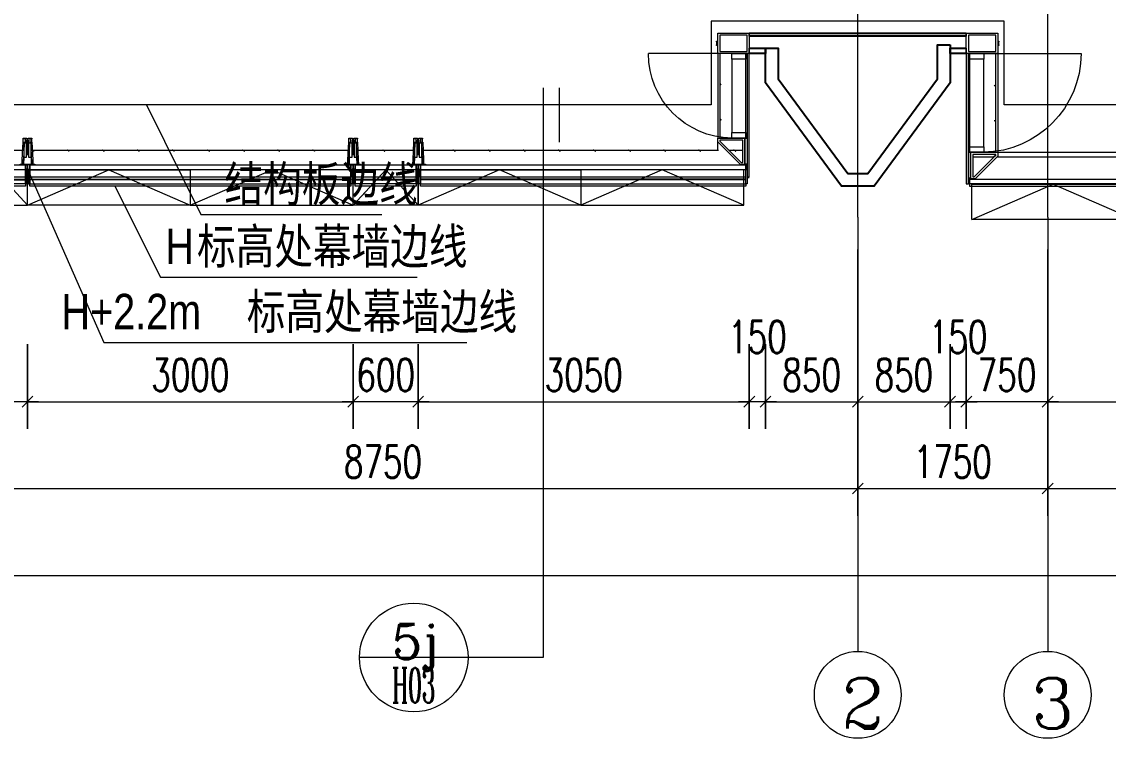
# Model space of a CAD drawing. Header units: millimetres. Extents: x 8533 to 398112, y -117646 to 105276.
# Drawn here: x 88170 to 98181, y 27708 to 34307 of the extents above; entities that cross this region are included whole.
import ezdxf

# ---------------------------------------------------------------- set-up
doc = ezdxf.new("R2010")
doc.units = ezdxf.units.MM
doc.linetypes.add('IMPORT-A-D0TE-BF$0$DOTE', pattern=[0])
for name, color, linetype, lineweight in [('A-D0TE-BF$0$A-Axis', 3, 'Continuous', 13), ('A-D0TE-BF$0$A-Axis-GRID', 1, 'IMPORT-A-D0TE-BF$0$DOTE', 13), ('A-D0TE-BF$0$A-Axis-TEXT', 7, 'Continuous', 13), ('A-DIM-TF$0$A-Dims', 140, 'Continuous', 13), ('A-EDGE-6_27F$0$A-floor-EDGE', 6, 'Continuous', 13), ('A-Iden-10F$0$A-Dims-IDEN', 13, 'Continuous', 13), ('A-PMDT-10F$0$A-Dims-IDEN', 13, 'Continuous', 13), ('A-PMDT-10F$0$A-GLAZ-CURT-CUT', 52, 'Continuous', 13), ('A-PMDT-10F$0$A-GLAZ-CURT-PRO', 13, 'Continuous', 13), ('A-PMDT-10F$0$A-WALL', 51, 'Continuous', 13), ('A-PMDT-10F$0$LB_铝板_', 2, 'Continuous', 13), ('A-PMDT-10F$0$Q-CASE-GM', 13, 'Continuous', 13), ('塔楼建筑图10F_dwg', 8, 'Continuous', 13)]:
    doc.layers.add(name, color=color, linetype=linetype, lineweight=lineweight)
doc.styles.add('Arial_5', font='arial.ttf', dxfattribs={"width": 0.8, "height": 326.200771})
doc.styles.add('Complex_15', font='complex_.ttf', dxfattribs={"width": 1.009615, "height": 321.993789})
doc.styles.add('Complex_16', font='complex_.ttf', dxfattribs={"width": 0.452586, "height": 321.993789})
doc.styles.add('Complex_18', font='complex_.ttf', dxfattribs={"height": 465.948165})
doc.styles.add('Simplex', font='simplex_.ttf', dxfattribs={"width": 0.705882, "height": 297.5})

# ---------------------------------------------------------------- blocks, each defined once
blk = doc.blocks.new('塔楼建筑图10F_dwg__AXISO-1959633-10F_ARC_46_000_')
at = {"layer": 'A-D0TE-BF$0$A-Axis'}
blk.add_circle((0, 0), 0.5, dxfattribs=at)
blk = doc.blocks.new('塔楼建筑图10F_dwg_A-D0TE-BF$0$_ArchTick-1959634-10F_ARC_46_000_')
at = {"layer": 'A-D0TE-BF$0$A-Axis'}
blk.add_line((-0.5, -0.5), (0.5, 0.5), dxfattribs=at)
blk = doc.blocks.new('塔楼建筑图10F_dwg_A-D0TE-BF-1959636-10F_ARC_46_000_')
at = {"layer": 'A-D0TE-BF$0$A-Axis'}
for p, q in [((8750, -31034), (8750, -35034)), ((10500, -31034), (10500, -35034)), ((0, -34334), (37000, -34334))]:
    blk.add_line(p, q, dxfattribs=at)
at = {"layer": 'A-D0TE-BF$0$A-Axis', "flags": 128}
for points in [[(8750, -33784), (8750, -31334)], [(10500, -33784), (10500, -31334)]]:
    blk.add_lwpolyline(points, close=True, dxfattribs=at)
blk.add_lwpolyline([(0, -33534), (8750, -33534), (10500, -33534), (16450, -33534), (20550, -33534), (26600, -33534), (28250, -33534), (37000, -33534)], dxfattribs=at)
at = {"layer": 'A-D0TE-BF$0$A-Axis-GRID', "linetype": 'Continuous'}
for p, q in [((10500, -31034), (10500, -20300)), ((8750, -31034), (8750, -29130))]:
    blk.add_line(p, q, dxfattribs=at)
for name, p, xscale, yscale, zscale in [('塔楼建筑图10F_dwg_A-D0TE-BF$0$_ArchTick-1959634-10F_ARC_46_000_', (8750, -33534), 100, 100, 100), ('塔楼建筑图10F_dwg_A-D0TE-BF$0$_ArchTick-1959634-10F_ARC_46_000_', (10500, -33534), 100, 100, 100), ('塔楼建筑图10F_dwg__AXISO-1959633-10F_ARC_46_000_', (8750, -35434), 800, 800, 800), ('塔楼建筑图10F_dwg__AXISO-1959633-10F_ARC_46_000_', (10500, -35434), 800, 800, 800)]:
    blk.add_blockref(name, p, dxfattribs=dict(xscale=xscale, yscale=yscale, zscale=zscale))
at = {"xscale": 100, "yscale": 100, "zscale": 100, "rotation": 180}
for p in [(8750, -33534), (10500, -33534)]:
    blk.add_blockref('塔楼建筑图10F_dwg_A-D0TE-BF$0$_ArchTick-1959634-10F_ARC_46_000_', p, dxfattribs=at)
at = {"layer": 'A-D0TE-BF$0$A-Axis', "color": 7, "char_height": 297.5, "attachment_point": 2, "line_spacing_factor": 1.125731, "style": 'Simplex'}
for s, insert, width in [('8750', (4375, -33139), 917.9), ('1750', (9625, -33139), 871.28)]:
    blk.add_mtext(s, dxfattribs=dict(at, insert=insert, width=width))
at = {"layer": 'A-D0TE-BF$0$A-Axis-TEXT', "char_height": 465.95, "width": 529.84, "attachment_point": 1, "line_spacing_factor": 1.141342, "style": 'Complex_18'}
for s, insert in [('\\fComplex|b0|i0|c134|p2|;2', (8595, -35279)), ('\\fComplex|b0|i0|c134|p2|;3', (10345, -35279))]:
    blk.add_mtext(s, dxfattribs=dict(at, insert=insert))
blk = doc.blocks.new('塔楼建筑图10F_dwg_A-EDGE-6_27F-1959637-10F_ARC_46_000_')
at = {"layer": 'A-EDGE-6_27F$0$A-floor-EDGE', "flags": 128}
blk.add_lwpolyline([(26900, -30000), (10100, -30000), (10100, -29230), (9400, -29230), (8100, -29230), (7400, -29230), (7400, -30000), (-2350, -30000), (-2350, -20850), (-1580, -20850), (-1580, -20150), (-1580, -18850), (-1580, -18150), (-2350, -18150), (-2350, -1350)], dxfattribs=at)
blk = doc.blocks.new('塔楼建筑图10F_dwg_A-DIM-TF$0$_ArchTick-1959677-10F_ARC_46_000_')
at = {"layer": 'A-DIM-TF$0$A-Dims'}
blk.add_line((-0.5, -0.5), (0.5, 0.5), dxfattribs=at)
blk = doc.blocks.new('塔楼建筑图10F_dwg_A-DIM-TF-1959678-10F_ARC_46_000_')
at = {"layer": 'A-DIM-TF$0$A-Dims', "flags": 128}
for points in [[(1100, -32984), (1100, -32204)], [(4100, -32984), (4100, -32204)], [(4700, -32984), (4700, -32204)], [(7750, -32984), (7750, -32204)], [(7900, -32984), (7900, -32204)], [(8750, -32984), (8750, -32204)], [(9600, -32984), (9600, -32204)], [(9750, -32984), (9750, -32204)], [(10500, -32984), (10500, -32204)]]:
    blk.add_lwpolyline(points, close=True, dxfattribs=at)
for points in [[(1100, -32734), (500, -32734), (400, -32734)], [(1200, -32734), (1100, -32734), (4100, -32734)], [(4700, -32734), (4100, -32734), (4000, -32734)], [(4800, -32734), (4700, -32734), (7750, -32734)], [(7900, -32734), (7750, -32734), (7650, -32734)], [(8000, -32734), (7900, -32734), (8750, -32734), (9600, -32734)], [(9500, -32734), (9600, -32734), (9750, -32734), (9850, -32734)], [(10500, -32734), (9750, -32734), (9650, -32734)], [(10600, -32734), (10500, -32734), (12800, -32734)]]:
    blk.add_lwpolyline(points, dxfattribs=at)
at = {"xscale": 100, "yscale": 100, "zscale": 100, "rotation": 180}
for p in [(1100, -32734), (1100, -32734), (4700, -32734), (4700, -32734), (7900, -32734), (7900, -32734), (8750, -32734), (9750, -32734), (10500, -32734), (10500, -32734)]:
    blk.add_blockref('塔楼建筑图10F_dwg_A-DIM-TF$0$_ArchTick-1959677-10F_ARC_46_000_', p, dxfattribs=at)
at = {"xscale": 100, "yscale": 100, "zscale": 100}
for p in [(4100, -32734), (4100, -32734), (7750, -32734), (7750, -32734), (8750, -32734), (9600, -32734), (9600, -32734), (9750, -32734)]:
    blk.add_blockref('塔楼建筑图10F_dwg_A-DIM-TF$0$_ArchTick-1959677-10F_ARC_46_000_', p, dxfattribs=at)
at = {"layer": 'A-DIM-TF$0$A-Dims', "color": 7, "char_height": 297.5, "attachment_point": 2, "line_spacing_factor": 1.125731, "style": 'Simplex'}
for s, insert, width in [('150', (7825, -31989), 641.81), ('150', (9675, -31989), 641.81), ('3000', (2600, -32339), 917.9), ('600', (4400, -32339), 688.42), ('3050', (6225, -32339), 917.9), ('850', (8325, -32339), 688.42), ('850', (9175, -32339), 688.42), ('750', (10125, -32339), 688.42)]:
    blk.add_mtext(s, dxfattribs=dict(at, insert=insert, width=width))
blk = doc.blocks.new('塔楼建筑图10F_dwg_A-Iden-10F-1959679-10F_ARC_46_000_')
at = {"layer": 'A-Iden-10F$0$A-Dims-IDEN'}
blk.add_line((6000, -29843), (6000, -30343), dxfattribs=at)
at = {"layer": 'A-Iden-10F$0$A-Dims-IDEN', "flags": 128}
blk.add_lwpolyline([(5850, -29843), (5850, -35090), (5159, -35090), (4159, -35090)], dxfattribs=at)
at = {"layer": 'A-Iden-10F$0$A-Dims-IDEN'}
blk.add_circle((4659, -35090), 500, dxfattribs=at)
at = {"layer": 'A-Iden-10F$0$A-Dims-IDEN', "color": 7, "char_height": 322, "attachment_point": 1, "line_spacing_factor": 1.141342}
for s, insert, width, style in [('5j', (4458, -34782), 572.6, 'Complex_15'), ('H03', (4458, -35185), 521.96, 'Complex_16')]:
    blk.add_mtext(s, dxfattribs=dict(at, insert=insert, width=width, style=style))
blk = doc.blocks.new('塔楼建筑图10F_dwg_A-PMDT-10F$0$FP_44-Floor Plan_F10 CAD Export-1959717-10F_ARC_46_000_')
at = {"layer": 'A-PMDT-10F$0$Q-CASE-GM'}
for p, q in [((1245, 260), (-1478, 260)), ((1470, 260), (1274, 260))]:
    blk.add_line(p, q, dxfattribs=at)
blk = doc.blocks.new('塔楼建筑图10F_dwg_A-PMDT-10F$0$FP_45-Floor Plan_F10 CAD Export-1959718-10F_ARC_46_000_')
at = {"layer": 'A-PMDT-10F$0$A-GLAZ-CURT-PRO'}
blk.add_line((1261, 1210), (1261, 302), dxfattribs=at)
at = {"layer": 'A-PMDT-10F$0$A-GLAZ-CURT-PRO', "flags": 128}
for points in [[(1272, 919), (1271, 918), (1271, 918), (1270, 918), (1270, 917), (1269, 917), (1269, 916), (1269, 916), (1268, 916), (1268, 915), (1267, 915), (1267, 915), (1267, 914), (1266, 914), (1266, 914), (1265, 913), (1265, 913), (1265, 912), (1264, 912), (1264, 912), (1264, 911), (1263, 911), (1263, 911), (1263, 910), (1262, 910), (1262, 910), (1262, 909)], [(1272, 595), (1271, 595), (1271, 595), (1270, 594), (1270, 594), (1269, 594), (1269, 593), (1269, 593), (1268, 592), (1268, 592), (1267, 592), (1267, 591), (1267, 591), (1266, 591), (1266, 590), (1265, 590), (1265, 590), (1265, 589), (1264, 589), (1264, 588), (1264, 588), (1263, 588), (1263, 587), (1263, 587), (1262, 587), (1262, 586), (1262, 586)]]:
    blk.add_lwpolyline(points, dxfattribs=at)
blk = doc.blocks.new('塔楼建筑图10F_dwg_A-PMDT-10F$0$CWP_玻璃幕墙端部 - 塔楼有侧开启扇 H_3000_有窗帘槽-V43-Floor Plan_F10 CAD Export-1959807-10F_ARC_46_000_')
at = {"layer": 'A-PMDT-10F$0$A-GLAZ-CURT-CUT', "flags": 128}
for points in [[(1239, 1400), (1239, 1210), (1530, 1210), (1530, 1400)], [(1259, 1230), (1259, 1380), (1510, 1380), (1510, 1230)], [(1370, 1210), (1370, 1160), (1500, 1160), (1500, 1210)], [(1500, 1210), (1500, 302), (1510, 302), (1510, 1210)], [(-1480, 302), (-1514, 302), (-1514, 292), (-1520, 292), (-1520, 282), (-1510, 282), (-1510, 256), (-1488, 256), (-1482, 100), (-1482, 62), (-1520, 62), (-1520, 57), (-1472, 57), (-1472, 100), (-1479, 266), (-1500, 266), (-1500, 296), (-1480, 296)], [(1500, 10), (1500, 55), (-1500, 55), (-1500, 10), (1500, 10), (1510, 10), (1510, 62), (1490, 62), (1490, 302), (1239, 302), (1239, 266), (1448, 57), (1500, 57)], [(1370, 352), (1370, 302), (1500, 302), (1500, 352)], [(1490, 302), (1490, 62), (1510, 62), (1510, 302)], [(1259, 282), (1470, 282), (1470, 77), (1457, 77), (1259, 274)], [(-1472, 55), (-1472, 57), (-1520, 57), (-1520, 55), (-1472, 55), (-1452, 55), (-1452, 57), (-1472, 57)], [(-1510, 10), (-1500, 10), (-1500, 55), (-1520, 55), (-1520, 15), (-1510, 15)], [(1446, 57), (1446, 55), (1500, 55), (1500, 57)]]:
    blk.add_lwpolyline(points, close=True, dxfattribs=at)
blk.add_lwpolyline([(-1453, 62), (-1470, 62), (-1472, 103), (-1472, 57), (-1452, 57), (-1452, 61)], dxfattribs=at)
at = {"layer": 'A-PMDT-10F$0$A-GLAZ-CURT-CUT'}
blk.add_arc((-1453, 61), 0.998, 0, 90, dxfattribs=at)
at = {"layer": 'A-PMDT-10F$0$A-GLAZ-CURT-PRO'}
for p, q in [((1229, 1290), (1229, 1320)), ((1370, 1210), (473, 1210)), ((1370, 352), (1370, 1160)), ((-1480, 296), (-1479, 266)), ((1275, 260), (1259, 276))]:
    blk.add_line(p, q, dxfattribs=at)
at = {"layer": 'A-PMDT-10F$0$A-GLAZ-CURT-PRO', "flags": 128}
for points in [[(1239, 1325), (1229, 1325), (1229, 1320), (1229, 1325)], [(1239, 1210), (1239, 302), (-1480, 302)], [(1229, 1285), (1229, 1290), (1229, 1285), (1239, 1285)], [(1530, 1210), (1530, 10), (1510, 10)]]:
    blk.add_lwpolyline(points, dxfattribs=at)
blk.add_lwpolyline([(1275, 260), (1259, 276)], close=True, dxfattribs=at)
at = {"layer": 'A-PMDT-10F$0$A-GLAZ-CURT-PRO'}
blk.add_arc((1381, 1210), 908, 180, 269.3131, dxfattribs=at)
at = {"layer": 'A-PMDT-10F$0$Q-CASE-GM', "flags": 128}
blk.add_lwpolyline([(1500, 10), (1500, -10), (-1500, -10), (-1500, 10)], dxfattribs=at)
for name in ['塔楼建筑图10F_dwg_A-PMDT-10F$0$FP_45-Floor Plan_F10 CAD Export-1959718-10F_ARC_46_000_', '塔楼建筑图10F_dwg_A-PMDT-10F$0$FP_44-Floor Plan_F10 CAD Export-1959717-10F_ARC_46_000_']:
    blk.add_blockref(name, (0, 0))
blk = doc.blocks.new('塔楼建筑图10F_dwg_A-PMDT-10F$0$FP_176-Floor Plan_F10 CAD Export-1959778-10F_ARC_46_000_')
at = {"layer": 'A-PMDT-10F$0$A-GLAZ-CURT-PRO'}
blk.add_line((-255, -320), (255, -320), dxfattribs=at)
at = {"layer": 'A-PMDT-10F$0$A-GLAZ-CURT-PRO', "flags": 128}
blk.add_lwpolyline([(-27, -324), (-26, -324), (-26, -324), (-26, -324), (-25, -323), (-25, -323), (-25, -323), (-24, -323), (-24, -323), (-23, -323), (-23, -323), (-23, -323), (-22, -323), (-22, -323), (-22, -322), (-21, -322), (-21, -322), (-21, -322), (-20, -322), (-20, -321), (-19, -321), (-19, -321), (-19, -321), (-18, -321), (-18, -320), (-18, -320), (-17, -320), (-17, -319), (-16, -319), (-16, -319), (-16, -319), (-15, -318), (-15, -318), (-15, -318), (-14, -317), (-14, -317), (-13, -317), (-13, -316), (-13, -316), (-12, -315), (-12, -315), (-12, -315), (-11, -314), (-11, -314), (-11, -314), (-10, -313), (-10, -313), (-9, -312), (-9, -312), (-9, -311), (-8, -311), (-8, -311)], dxfattribs=at)
blk = doc.blocks.new('塔楼建筑图10F_dwg_A-PMDT-10F$0$CWP_玻璃幕墙 - Tower slope glass H_3000_有窗帘导轨-V174-Floor Plan_F10 CAD Export-1959822-10F_ARC_46_000_')
at = {"layer": 'A-PMDT-10F$0$A-GLAZ-CURT-CUT', "flags": 128}
for points in [[(-280, -186), (-280, -141), (-290, -141), (-290, -146), (-300, -146), (-300, -186)], [(-233, -192), (-233, -188), (-252, -188), (-252, -234), (-250, -193), (-233, -193)], [(233, -193), (250, -193), (252, -234), (252, -188), (233, -188), (233, -192)]]:
    blk.add_lwpolyline(points, dxfattribs=at)
for points in [[(-252, -188), (-252, -186), (-300, -186), (-300, -188)], [(-294, -433), (-260, -433), (-260, -427), (-280, -427), (-280, -396), (-259, -396), (-252, -231), (-252, -188), (-300, -188), (-300, -193), (-262, -193), (-262, -231), (-268, -386), (-290, -386), (-290, -413), (-300, -413), (-300, -423), (-294, -423)], [(280, -186), (280, -141), (-280, -141), (-280, -186)], [(-233, -186), (-252, -186), (-252, -188), (-233, -188)], [(252, -186), (233, -186), (233, -188), (252, -188)], [(252, -188), (300, -188), (300, -186), (252, -186)], [(294, -433), (294, -423), (300, -423), (300, -413), (290, -413), (290, -386), (268, -386), (262, -231), (262, -193), (300, -193), (300, -188), (252, -188), (252, -231), (259, -396), (280, -396), (280, -427), (260, -427), (260, -433)], [(290, -141), (280, -141), (280, -186), (300, -186), (300, -146), (290, -146)]]:
    blk.add_lwpolyline(points, close=True, dxfattribs=at)
at = {"layer": 'A-PMDT-10F$0$A-GLAZ-CURT-CUT'}
for centre, start, end in [((-233, -192), 270, 360), ((233, -192), 180, 270)]:
    blk.add_arc(centre, 0.998, start, end, dxfattribs=at)
at = {"layer": 'A-PMDT-10F$0$A-GLAZ-CURT-PRO'}
for p, q in [((-280, -53), (280, -53)), ((-268, -256), (-268, -386)), ((268, -256), (268, -386)), ((-260, -396), (-260, -427)), ((260, -396), (260, -427))]:
    blk.add_line(p, q, dxfattribs=at)
at = {"layer": 'A-PMDT-10F$0$A-GLAZ-CURT-PRO', "flags": 128}
for points in [[(280, -10), (280, 10), (-280, 10), (-280, -10)], [(-300, -146), (-300, -15), (-290, -15)], [(290, -141), (290, -10), (280, -10), (280, -48), (280, -10), (-280, -10), (-280, -48), (280, -48), (280, -50), (-280, -50), (-280, -48), (-280, -10), (-290, -10), (-290, -141)], [(290, -15), (300, -15), (300, -146)], [(-290, -386), (-290, -256), (-268, -256), (-266, -192)], [(266, -192), (268, -256), (290, -256), (290, -386)], [(-300, -413), (-300, -282), (-290, -282)], [(290, -282), (300, -282), (300, -413)]]:
    blk.add_lwpolyline(points, dxfattribs=at)
for points in [[(-280, -73), (-280, -53), (-280, -51), (280, -51), (280, -53), (280, -73)], [(-280, -71), (-280, -141)], [(280, -141), (280, -71)]]:
    blk.add_lwpolyline(points, close=True, dxfattribs=at)
blk.add_blockref('塔楼建筑图10F_dwg_A-PMDT-10F$0$FP_176-Floor Plan_F10 CAD Export-1959778-10F_ARC_46_000_', (0, 0))
blk = doc.blocks.new('塔楼建筑图10F_dwg_A-PMDT-10F$0$FP_178-Floor Plan_F10 CAD Export-1959780-10F_ARC_46_000_')
at = {"layer": 'A-PMDT-10F$0$A-GLAZ-CURT-PRO', "flags": 128}
blk.add_lwpolyline([(46, -204), (48, -202), (50, -200)], dxfattribs=at)
blk = doc.blocks.new('塔楼建筑图10F_dwg_A-PMDT-10F$0$FP_179-Floor Plan_F10 CAD Export-1959781-10F_ARC_46_000_')
at = {"layer": 'A-PMDT-10F$0$A-GLAZ-CURT-PRO'}
blk.add_line((-220, -320), (255, -320), dxfattribs=at)
at = {"layer": 'A-PMDT-10F$0$A-GLAZ-CURT-PRO', "flags": 128}
blk.add_lwpolyline([(17, -324), (17, -324), (18, -324), (18, -324), (19, -323), (19, -323), (19, -323), (20, -323), (20, -323), (20, -323), (21, -323), (21, -323), (21, -323), (22, -323), (22, -322), (23, -322), (23, -322), (23, -322), (24, -322), (24, -321), (24, -321), (25, -321), (25, -321), (26, -321), (26, -320), (26, -320), (27, -320), (27, -319), (27, -319), (28, -319), (28, -319), (28, -318), (29, -318), (29, -318), (30, -317), (30, -317), (30, -317), (31, -316), (31, -316), (31, -315), (32, -315), (32, -315), (33, -314), (33, -314), (33, -314), (34, -313), (34, -313), (34, -312), (35, -312), (35, -311), (35, -311), (36, -311)], dxfattribs=at)
blk = doc.blocks.new('塔楼建筑图10F_dwg_A-PMDT-10F$0$CWP_玻璃幕墙 - Tower slope glass H_3000_有窗帘导轨-V177-Floor Plan_F10 CAD Export-1959823-10F_ARC_46_000_')
at = {"layer": 'A-PMDT-10F$0$A-GLAZ-CURT-CUT', "flags": 128}
for points in [[(-280, -186), (-280, -141), (-290, -141), (-290, -146), (-300, -146), (-300, -186)], [(-233, -192), (-233, -188), (-252, -188), (-252, -234), (-250, -193), (-233, -193)], [(233, -193), (250, -193), (252, -234), (252, -188), (233, -188), (233, -192)]]:
    blk.add_lwpolyline(points, dxfattribs=at)
for points in [[(-252, -188), (-252, -186), (-300, -186), (-300, -188)], [(-294, -433), (-260, -433), (-260, -427), (-280, -427), (-280, -396), (-259, -396), (-252, -231), (-252, -188), (-300, -188), (-300, -193), (-262, -193), (-262, -231), (-268, -386), (-290, -386), (-290, -413), (-300, -413), (-300, -423), (-294, -423)], [(280, -186), (280, -141), (-280, -141), (-280, -186)], [(-233, -186), (-252, -186), (-252, -188), (-233, -188)], [(252, -186), (233, -186), (233, -188), (252, -188)], [(252, -188), (300, -188), (300, -186), (252, -186)], [(294, -433), (294, -423), (300, -423), (300, -413), (290, -413), (290, -386), (268, -386), (262, -231), (262, -193), (300, -193), (300, -188), (252, -188), (252, -231), (259, -396), (280, -396), (280, -427), (260, -427), (260, -433)], [(290, -141), (280, -141), (280, -186), (300, -186), (300, -146), (290, -146)]]:
    blk.add_lwpolyline(points, close=True, dxfattribs=at)
at = {"layer": 'A-PMDT-10F$0$A-GLAZ-CURT-CUT'}
for centre, start, end in [((-233, -192), 270, 360), ((233, -192), 180, 270)]:
    blk.add_arc(centre, 0.998, start, end, dxfattribs=at)
at = {"layer": 'A-PMDT-10F$0$A-GLAZ-CURT-PRO'}
for p, q in [((-280, -53), (280, -53)), ((-268, -256), (-268, -386)), ((268, -256), (268, -386)), ((260, -396), (260, -427)), ((-260, -422), (-260, -427))]:
    blk.add_line(p, q, dxfattribs=at)
at = {"layer": 'A-PMDT-10F$0$A-GLAZ-CURT-PRO', "flags": 128}
for points in [[(280, -10), (280, 10), (-280, 10), (-280, -10)], [(-300, -146), (-300, -15), (-290, -15)], [(290, -141), (290, -10), (280, -10), (280, -48), (280, -10), (-280, -10), (-280, -48), (280, -48), (280, -50), (-280, -50), (-280, -48), (-280, -10), (-290, -10), (-290, -141)], [(290, -15), (300, -15), (300, -146)], [(266, -192), (268, -256), (290, -256), (290, -386)], [(-290, -386), (-290, -256), (-268, -256), (-266, -208)], [(290, -282), (300, -282), (300, -413)]]:
    blk.add_lwpolyline(points, dxfattribs=at)
for points in [[(-280, -73), (-280, -53), (-280, -51), (280, -51), (280, -53), (280, -73)], [(-280, -71), (-280, -141)], [(280, -141), (280, -71)]]:
    blk.add_lwpolyline(points, close=True, dxfattribs=at)
for name in ['塔楼建筑图10F_dwg_A-PMDT-10F$0$FP_178-Floor Plan_F10 CAD Export-1959780-10F_ARC_46_000_', '塔楼建筑图10F_dwg_A-PMDT-10F$0$FP_179-Floor Plan_F10 CAD Export-1959781-10F_ARC_46_000_']:
    blk.add_blockref(name, (0, 0))
blk = doc.blocks.new('塔楼建筑图10F_dwg_A-PMDT-10F$0$FP_182-Floor Plan_F10 CAD Export-1959783-10F_ARC_46_000_')
at = {"layer": 'A-PMDT-10F$0$Q-CASE-GM'}
for p, q in [((-1475, -320), (1247, -320)), ((1344, -320), (1470, -320))]:
    blk.add_line(p, q, dxfattribs=at)
at = {"layer": 'A-PMDT-10F$0$Q-CASE-GM', "flags": 128}
for points in [[(-1200, -324), (-1200, -324), (-1199, -324), (-1199, -324), (-1199, -323), (-1198, -323), (-1198, -323), (-1198, -323), (-1197, -323), (-1197, -323), (-1197, -323), (-1196, -323), (-1196, -323), (-1195, -323), (-1195, -322), (-1195, -322), (-1194, -322), (-1194, -322), (-1194, -322), (-1193, -321), (-1193, -321), (-1192, -321), (-1192, -321), (-1192, -321), (-1191, -320), (-1191, -320), (-1191, -320), (-1190, -319), (-1190, -319), (-1190, -319), (-1189, -319), (-1189, -318), (-1188, -318), (-1188, -318), (-1188, -317), (-1187, -317), (-1187, -317), (-1187, -316), (-1186, -316), (-1186, -315), (-1185, -315), (-1185, -315), (-1185, -314), (-1184, -314), (-1184, -314), (-1184, -313), (-1183, -313), (-1183, -312), (-1182, -312), (-1182, -311), (-1182, -311), (-1181, -311)], [(-877, -324), (-877, -324), (-876, -324), (-876, -324), (-875, -323), (-875, -323), (-875, -323), (-874, -323), (-874, -323), (-874, -323), (-873, -323), (-873, -323), (-872, -323), (-872, -323), (-872, -322), (-871, -322), (-871, -322), (-871, -322), (-870, -322), (-870, -321), (-870, -321), (-869, -321), (-869, -321), (-868, -321), (-868, -320), (-868, -320), (-867, -320), (-867, -319), (-867, -319), (-866, -319), (-866, -319), (-865, -318), (-865, -318), (-865, -318), (-864, -317), (-864, -317), (-864, -317), (-863, -316), (-863, -316), (-863, -315), (-862, -315), (-862, -315), (-861, -314), (-861, -314), (-861, -314), (-860, -313), (-860, -313), (-860, -312), (-859, -312), (-859, -311), (-858, -311), (-858, -311)], [(-554, -324), (-553, -324), (-553, -324), (-553, -324), (-552, -323), (-552, -323), (-551, -323), (-551, -323), (-551, -323), (-550, -323), (-550, -323), (-550, -323), (-549, -323), (-549, -323), (-548, -322), (-548, -322), (-548, -322), (-547, -322), (-547, -322), (-547, -321), (-546, -321), (-546, -321), (-546, -321), (-545, -321), (-545, -320), (-544, -320), (-544, -320), (-544, -319), (-543, -319), (-543, -319), (-543, -319), (-542, -318), (-542, -318), (-541, -318), (-541, -317), (-541, -317), (-540, -317), (-540, -316), (-540, -316), (-539, -315), (-539, -315), (-538, -315), (-538, -314), (-538, -314), (-537, -314), (-537, -313), (-537, -313), (-536, -312), (-536, -312), (-536, -311), (-535, -311), (-535, -311)], [(-230, -324), (-230, -324), (-230, -324), (-229, -324), (-229, -323), (-228, -323), (-228, -323), (-228, -323), (-227, -323), (-227, -323), (-227, -323), (-226, -323), (-226, -323), (-226, -323), (-225, -322), (-225, -322), (-224, -322), (-224, -322), (-224, -322), (-223, -321), (-223, -321), (-223, -321), (-222, -321), (-222, -321), (-221, -320), (-221, -320), (-221, -320), (-220, -319), (-220, -319), (-220, -319), (-219, -319), (-219, -318), (-219, -318), (-218, -318), (-218, -317), (-217, -317), (-217, -317), (-217, -316), (-216, -316), (-216, -315), (-216, -315), (-215, -315), (-215, -314), (-214, -314), (-214, -314), (-214, -313), (-213, -313), (-213, -312), (-213, -312), (-212, -311), (-212, -311), (-212, -311)], [(93, -324), (93, -324), (94, -324), (94, -324), (94, -323), (95, -323), (95, -323), (96, -323), (96, -323), (96, -323), (97, -323), (97, -323), (97, -323), (98, -323), (98, -322), (98, -322), (99, -322), (99, -322), (100, -322), (100, -321), (100, -321), (101, -321), (101, -321), (101, -321), (102, -320), (102, -320), (103, -320), (103, -319), (103, -319), (104, -319), (104, -319), (104, -318), (105, -318), (105, -318), (105, -317), (106, -317), (106, -317), (107, -316), (107, -316), (107, -315), (108, -315), (108, -315), (108, -314), (109, -314), (109, -314), (110, -313), (110, -313), (110, -312), (111, -312), (111, -311), (111, -311), (112, -311)], [(416, -324), (417, -324), (417, -324), (417, -324), (418, -323), (418, -323), (418, -323), (419, -323), (419, -323), (420, -323), (420, -323), (420, -323), (421, -323), (421, -323), (421, -322), (422, -322), (422, -322), (423, -322), (423, -322), (423, -321), (424, -321), (424, -321), (424, -321), (425, -321), (425, -320), (425, -320), (426, -320), (426, -319), (427, -319), (427, -319), (427, -319), (428, -318), (428, -318), (428, -318), (429, -317), (429, -317), (430, -317), (430, -316), (430, -316), (431, -315), (431, -315), (431, -315), (432, -314), (432, -314), (432, -314), (433, -313), (433, -313), (434, -312), (434, -312), (434, -311), (435, -311), (435, -311)], [(740, -324), (740, -324), (740, -324), (741, -324), (741, -323), (741, -323), (742, -323), (742, -323), (742, -323), (743, -323), (743, -323), (744, -323), (744, -323), (744, -323), (745, -322), (745, -322), (745, -322), (746, -322), (746, -322), (747, -321), (747, -321), (747, -321), (748, -321), (748, -321), (748, -320), (749, -320), (749, -320), (749, -319), (750, -319), (750, -319), (751, -319), (751, -318), (751, -318), (752, -318), (752, -317), (752, -317), (753, -317), (753, -316), (754, -316), (754, -315), (754, -315), (755, -315), (755, -314), (755, -314), (756, -314), (756, -313), (757, -313), (757, -312), (757, -312), (758, -311), (758, -311), (758, -311)], [(1063, -324), (1063, -324), (1064, -324), (1064, -324), (1064, -323), (1065, -323), (1065, -323), (1065, -323), (1066, -323), (1066, -323), (1067, -323), (1067, -323), (1067, -323), (1068, -323), (1068, -322), (1068, -322), (1069, -322), (1069, -322), (1069, -322), (1070, -321), (1070, -321), (1071, -321), (1071, -321), (1071, -321), (1072, -320), (1072, -320), (1072, -320), (1073, -319), (1073, -319), (1074, -319), (1074, -319), (1074, -318), (1075, -318), (1075, -318), (1075, -317), (1076, -317), (1076, -317), (1076, -316), (1077, -316), (1077, -315), (1078, -315), (1078, -315), (1078, -314), (1079, -314), (1079, -314), (1079, -313), (1080, -313), (1080, -312), (1081, -312), (1081, -311), (1081, -311), (1082, -311)], [(1386, -324), (1386, -324), (1387, -324), (1387, -324), (1388, -323), (1388, -323), (1388, -323), (1389, -323), (1389, -323), (1389, -323), (1390, -323), (1390, -323), (1391, -323), (1391, -323), (1391, -322), (1392, -322), (1392, -322), (1392, -322), (1393, -322), (1393, -321), (1393, -321), (1394, -321), (1394, -321), (1395, -321), (1395, -320), (1395, -320), (1396, -320), (1396, -319), (1396, -319), (1397, -319), (1397, -319), (1398, -318), (1398, -318), (1398, -318), (1399, -317), (1399, -317), (1399, -317), (1400, -316), (1400, -316), (1401, -315), (1401, -315), (1401, -315), (1402, -314), (1402, -314), (1402, -314), (1403, -313), (1403, -313), (1403, -312), (1404, -312), (1404, -311), (1405, -311), (1405, -311)]]:
    blk.add_lwpolyline(points, dxfattribs=at)
blk = doc.blocks.new('塔楼建筑图10F_dwg_A-PMDT-10F$0$FP_183-Floor Plan_F10 CAD Export-1959784-10F_ARC_46_000_')
at = {"layer": 'A-PMDT-10F$0$A-GLAZ-CURT-PRO'}
blk.add_line((1261, -433), (1261, -1210), dxfattribs=at)
at = {"layer": 'A-PMDT-10F$0$A-GLAZ-CURT-PRO', "flags": 128}
for points in [[(1258, -619), (1258, -619), (1258, -618), (1258, -618), (1258, -618), (1258, -617), (1258, -617), (1258, -616), (1258, -616), (1258, -616), (1258, -615), (1258, -615), (1258, -615), (1259, -614), (1259, -614), (1259, -614), (1259, -613), (1259, -613), (1259, -612), (1260, -612), (1260, -612), (1260, -611), (1260, -611), (1261, -611), (1261, -610), (1261, -610), (1261, -609), (1262, -609), (1262, -609), (1262, -608), (1263, -608), (1263, -608), (1263, -607), (1264, -607), (1264, -607), (1264, -606), (1265, -606), (1265, -605), (1265, -605), (1266, -605), (1266, -604), (1267, -604), (1267, -604), (1267, -603), (1268, -603), (1268, -602), (1269, -602), (1269, -602), (1269, -601), (1270, -601), (1270, -601), (1271, -600), (1271, -600), (1272, -599)], [(1258, -942), (1258, -942), (1258, -942), (1258, -941), (1258, -941), (1258, -941), (1258, -940), (1258, -940), (1258, -939), (1258, -939), (1258, -939), (1258, -938), (1258, -938), (1259, -938), (1259, -937), (1259, -937), (1259, -936), (1259, -936), (1259, -936), (1260, -935), (1260, -935), (1260, -935), (1260, -934), (1261, -934), (1261, -933), (1261, -933), (1261, -933), (1262, -932), (1262, -932), (1262, -932), (1263, -931), (1263, -931), (1263, -931), (1264, -930), (1264, -930), (1264, -929), (1265, -929), (1265, -929), (1265, -928), (1266, -928), (1266, -928), (1267, -927), (1267, -927), (1267, -926), (1268, -926), (1268, -926), (1269, -925), (1269, -925), (1269, -925), (1270, -924), (1270, -924), (1271, -924), (1271, -923), (1272, -923)]]:
    blk.add_lwpolyline(points, dxfattribs=at)
blk = doc.blocks.new('塔楼建筑图10F_dwg_A-PMDT-10F$0$CWP_玻璃幕墙端部 - 塔楼有侧开启扇 H_3000_有窗帘槽-V180-Floor Plan_F10 CAD Export-1959824-10F_ARC_46_000_')
at = {"layer": 'A-PMDT-10F$0$A-GLAZ-CURT-CUT', "flags": 128}
for points in [[(-1500, -141), (-1510, -141), (-1510, -146), (-1520, -146), (-1520, -186), (-1500, -186)], [(-1472, -188), (-1472, -186), (-1520, -186), (-1520, -188)], [(-1514, -433), (-1480, -433), (-1480, -427), (-1500, -427), (-1500, -396), (-1479, -396), (-1472, -231), (-1472, -188), (-1520, -188), (-1520, -193), (-1482, -193), (-1482, -231), (-1488, -386), (-1510, -386), (-1510, -413), (-1520, -413), (-1520, -423), (-1514, -423)], [(1500, -186), (1500, -141), (-1500, -141), (-1500, -186)], [(-1452, -186), (-1472, -186), (-1472, -188), (-1452, -188)], [(1510, -141), (1500, -141), (1500, -188), (1448, -188), (1239, -397), (1239, -433), (1490, -433), (1490, -193), (1510, -193)], [(1490, -193), (1490, -433), (1510, -433), (1510, -193)], [(1470, -413), (1259, -413), (1259, -405), (1457, -208), (1470, -208)], [(1370, -433), (1370, -483), (1500, -483), (1500, -433)], [(1500, -433), (1500, -1210), (1510, -1210), (1510, -433)], [(1370, -1160), (1370, -1210), (1500, -1210), (1500, -1160)], [(1239, -1210), (1239, -1400), (1530, -1400), (1530, -1210)], [(1259, -1380), (1259, -1230), (1510, -1230), (1510, -1380)]]:
    blk.add_lwpolyline(points, close=True, dxfattribs=at)
for points in [[(-1452, -192), (-1452, -188), (-1472, -188), (-1472, -234), (-1470, -193), (-1453, -193)], [(1448, -188), (1500, -188), (1500, -186), (1446, -186), (1446, -188)]]:
    blk.add_lwpolyline(points, dxfattribs=at)
at = {"layer": 'A-PMDT-10F$0$A-GLAZ-CURT-CUT'}
blk.add_arc((-1453, -192), 0.998, 270, 0, dxfattribs=at)
at = {"layer": 'A-PMDT-10F$0$A-GLAZ-CURT-PRO'}
for p, q in [((-1500, -141), (-1500, -71)), ((1500, -71), (1500, -141)), ((-1488, -256), (-1488, -386)), ((-1480, -396), (-1480, -427)), ((1239, -319), (1239, -397)), ((1239, -1210), (1239, -433)), ((1370, -1160), (1370, -486)), ((1370, -1210), (602, -1210)), ((1239, -1285), (1229, -1285)), ((1229, -1325), (1239, -1325))]:
    blk.add_line(p, q, dxfattribs=at)
at = {"layer": 'A-PMDT-10F$0$A-GLAZ-CURT-PRO', "flags": 128}
for points in [[(-1520, -146), (-1520, -15), (-1510, -15)], [(-1500, -48), (-1500, -10), (-1510, -10), (-1510, -141)], [(1510, -141), (1510, -10), (1500, -10), (1500, -48)], [(1530, -73), (1510, -73), (1510, -68), (1530, -68), (1530, -70), (1522, -70), (1522, -71), (1530, -71), (1530, -73), (1530, -1210)], [(-1510, -386), (-1510, -256), (-1488, -256), (-1486, -192)], [(-1520, -413), (-1520, -282), (-1510, -282)], [(1229, -1320), (1229, -1325), (1229, -1320), (1229, -1290), (1229, -1285), (1229, -1290)]]:
    blk.add_lwpolyline(points, dxfattribs=at)
at = {"layer": 'A-PMDT-10F$0$A-GLAZ-CURT-PRO'}
blk.add_arc((1379, -1210), 778, 90.6869, 180, dxfattribs=at)
at = {"layer": 'A-PMDT-10F$0$Q-CASE-GM'}
for p, q in [((1500, -48), (-1500, -48)), ((-1500, -71), (-1500, -141)), ((1500, -71), (1500, -141))]:
    blk.add_line(p, q, dxfattribs=at)
at = {"layer": 'A-PMDT-10F$0$Q-CASE-GM', "flags": 128}
for points in [[(1500, -10), (1500, 10), (-1500, 10), (-1500, -10)], [(1500, -53), (1500, -73), (-1500, -73), (-1500, -53), (-1500, -51), (1500, -51), (1500, -53), (-1500, -53)]]:
    blk.add_lwpolyline(points, dxfattribs=at)
blk.add_lwpolyline([(-1500, -50), (-1500, -48), (-1500, -10), (1500, -10), (1500, -48), (1500, -50)], close=True, dxfattribs=at)
for name in ['塔楼建筑图10F_dwg_A-PMDT-10F$0$FP_182-Floor Plan_F10 CAD Export-1959783-10F_ARC_46_000_', '塔楼建筑图10F_dwg_A-PMDT-10F$0$FP_183-Floor Plan_F10 CAD Export-1959784-10F_ARC_46_000_']:
    blk.add_blockref(name, (0, 0))
blk = doc.blocks.new('塔楼建筑图10F_dwg_A-PMDT-10F$0$FP_186-Floor Plan_F10 CAD Export-1959786-10F_ARC_46_000_')
at = {"layer": 'A-PMDT-10F$0$A-GLAZ-CURT-PRO'}
blk.add_line((-1455, -320), (1455, -320), dxfattribs=at)
at = {"layer": 'A-PMDT-10F$0$A-GLAZ-CURT-PRO', "flags": 128}
for points in [[(-1456, -323), (-1455, -323), (-1455, -323), (-1454, -322), (-1454, -322), (-1454, -322), (-1453, -322), (-1453, -322), (-1453, -321), (-1452, -321), (-1452, -321), (-1452, -321), (-1451, -321), (-1451, -320), (-1450, -320), (-1450, -320), (-1450, -319), (-1449, -319), (-1449, -319), (-1449, -319), (-1448, -318), (-1448, -318), (-1447, -318), (-1447, -317), (-1447, -317), (-1446, -317), (-1446, -316), (-1446, -316), (-1445, -315), (-1445, -315), (-1445, -315), (-1444, -314), (-1444, -314), (-1443, -314), (-1443, -313), (-1443, -313), (-1442, -312), (-1442, -312), (-1442, -311), (-1441, -311), (-1441, -311)], [(-1136, -324), (-1136, -324), (-1136, -324), (-1135, -324), (-1135, -323), (-1135, -323), (-1134, -323), (-1134, -323), (-1133, -323), (-1133, -323), (-1133, -323), (-1132, -323), (-1132, -323), (-1132, -323), (-1131, -322), (-1131, -322), (-1130, -322), (-1130, -322), (-1130, -322), (-1129, -321), (-1129, -321), (-1129, -321), (-1128, -321), (-1128, -321), (-1128, -320), (-1127, -320), (-1127, -320), (-1126, -319), (-1126, -319), (-1126, -319), (-1125, -319), (-1125, -318), (-1125, -318), (-1124, -318), (-1124, -317), (-1123, -317), (-1123, -317), (-1123, -316), (-1122, -316), (-1122, -315), (-1122, -315), (-1121, -315), (-1121, -314), (-1121, -314), (-1120, -314), (-1120, -313), (-1119, -313), (-1119, -312), (-1119, -312), (-1118, -311), (-1118, -311), (-1118, -311)], [(-813, -324), (-813, -324), (-812, -324), (-812, -324), (-812, -323), (-811, -323), (-811, -323), (-811, -323), (-810, -323), (-810, -323), (-809, -323), (-809, -323), (-809, -323), (-808, -323), (-808, -322), (-808, -322), (-807, -322), (-807, -322), (-806, -322), (-806, -321), (-806, -321), (-805, -321), (-805, -321), (-805, -321), (-804, -320), (-804, -320), (-804, -320), (-803, -319), (-803, -319), (-802, -319), (-802, -319), (-802, -318), (-801, -318), (-801, -318), (-801, -317), (-800, -317), (-800, -317), (-799, -316), (-799, -316), (-799, -315), (-798, -315), (-798, -315), (-798, -314), (-797, -314), (-797, -314), (-796, -313), (-796, -313), (-796, -312), (-795, -312), (-795, -311), (-795, -311), (-794, -311)], [(-490, -324), (-489, -324), (-489, -324), (-489, -324), (-488, -323), (-488, -323), (-488, -323), (-487, -323), (-487, -323), (-486, -323), (-486, -323), (-486, -323), (-485, -323), (-485, -323), (-485, -322), (-484, -322), (-484, -322), (-484, -322), (-483, -322), (-483, -321), (-482, -321), (-482, -321), (-482, -321), (-481, -321), (-481, -320), (-481, -320), (-480, -320), (-480, -319), (-479, -319), (-479, -319), (-479, -319), (-478, -318), (-478, -318), (-478, -318), (-477, -317), (-477, -317), (-477, -317), (-476, -316), (-476, -316), (-475, -315), (-475, -315), (-475, -315), (-474, -314), (-474, -314), (-474, -314), (-473, -313), (-473, -313), (-472, -312), (-472, -312), (-472, -311), (-471, -311), (-471, -311)], [(-167, -324), (-166, -324), (-166, -324), (-165, -324), (-165, -323), (-165, -323), (-164, -323), (-164, -323), (-164, -323), (-163, -323), (-163, -323), (-162, -323), (-162, -323), (-162, -323), (-161, -322), (-161, -322), (-161, -322), (-160, -322), (-160, -322), (-160, -321), (-159, -321), (-159, -321), (-158, -321), (-158, -321), (-158, -320), (-157, -320), (-157, -320), (-157, -319), (-156, -319), (-156, -319), (-155, -319), (-155, -318), (-155, -318), (-154, -318), (-154, -317), (-154, -317), (-153, -317), (-153, -316), (-152, -316), (-152, -315), (-152, -315), (-151, -315), (-151, -314), (-151, -314), (-150, -314), (-150, -313), (-150, -313), (-149, -312), (-149, -312), (-148, -311), (-148, -311), (-148, -311)], [(157, -324), (157, -324), (158, -324), (158, -324), (158, -323), (159, -323), (159, -323), (159, -323), (160, -323), (160, -323), (160, -323), (161, -323), (161, -323), (162, -323), (162, -322), (162, -322), (163, -322), (163, -322), (163, -322), (164, -321), (164, -321), (165, -321), (165, -321), (165, -321), (166, -320), (166, -320), (166, -320), (167, -319), (167, -319), (167, -319), (168, -319), (168, -318), (169, -318), (169, -318), (169, -317), (170, -317), (170, -317), (170, -316), (171, -316), (171, -315), (172, -315), (172, -315), (172, -314), (173, -314), (173, -314), (173, -313), (174, -313), (174, -312), (174, -312), (175, -311), (175, -311), (176, -311)], [(480, -324), (480, -324), (481, -324), (481, -324), (482, -323), (482, -323), (482, -323), (483, -323), (483, -323), (483, -323), (484, -323), (484, -323), (484, -323), (485, -323), (485, -322), (486, -322), (486, -322), (486, -322), (487, -322), (487, -321), (487, -321), (488, -321), (488, -321), (489, -321), (489, -320), (489, -320), (490, -320), (490, -319), (490, -319), (491, -319), (491, -319), (491, -318), (492, -318), (492, -318), (493, -317), (493, -317), (493, -317), (494, -316), (494, -316), (494, -315), (495, -315), (495, -315), (496, -314), (496, -314), (496, -314), (497, -313), (497, -313), (497, -312), (498, -312), (498, -311), (499, -311), (499, -311)], [(803, -324), (804, -324), (804, -324), (804, -324), (805, -323), (805, -323), (806, -323), (806, -323), (806, -323), (807, -323), (807, -323), (807, -323), (808, -323), (808, -323), (809, -322), (809, -322), (809, -322), (810, -322), (810, -322), (810, -321), (811, -321), (811, -321), (811, -321), (812, -321), (812, -320), (813, -320), (813, -320), (813, -319), (814, -319), (814, -319), (814, -319), (815, -318), (815, -318), (816, -318), (816, -317), (816, -317), (817, -317), (817, -316), (817, -316), (818, -315), (818, -315), (818, -315), (819, -314), (819, -314), (820, -314), (820, -313), (820, -313), (821, -312), (821, -312), (821, -311), (822, -311), (822, -311)], [(1127, -324), (1127, -324), (1127, -324), (1128, -324), (1128, -323), (1128, -323), (1129, -323), (1129, -323), (1130, -323), (1130, -323), (1130, -323), (1131, -323), (1131, -323), (1131, -323), (1132, -322), (1132, -322), (1133, -322), (1133, -322), (1133, -322), (1134, -321), (1134, -321), (1134, -321), (1135, -321), (1135, -321), (1135, -320), (1136, -320), (1136, -320), (1137, -319), (1137, -319), (1137, -319), (1138, -319), (1138, -318), (1138, -318), (1139, -318), (1139, -317), (1140, -317), (1140, -317), (1140, -316), (1141, -316), (1141, -315), (1141, -315), (1142, -315), (1142, -314), (1143, -314), (1143, -314), (1143, -313), (1144, -313), (1144, -312), (1144, -312), (1145, -311), (1145, -311), (1145, -311)], [(1450, -324), (1450, -324), (1450, -324), (1451, -324), (1451, -323), (1452, -323), (1452, -323), (1452, -323), (1453, -323), (1453, -323), (1453, -323), (1454, -323), (1454, -323), (1455, -323), (1455, -322), (1455, -322), (1456, -322)]]:
    blk.add_lwpolyline(points, dxfattribs=at)
blk = doc.blocks.new('塔楼建筑图10F_dwg_A-PMDT-10F$0$CWP_玻璃幕墙 - Tower slope glass H_3000_有窗帘导轨-V184-Floor Plan_F10 CAD Export-1959825-10F_ARC_46_000_')
at = {"layer": 'A-PMDT-10F$0$A-GLAZ-CURT-CUT', "flags": 128}
for points in [[(-1480, -186), (-1480, -141), (-1490, -141), (-1490, -146), (-1500, -146), (-1500, -186)], [(-1433, -192), (-1433, -188), (-1452, -188), (-1452, -234), (-1450, -193), (-1433, -193)], [(1433, -193), (1450, -193), (1452, -234), (1452, -188), (1433, -188), (1433, -192)]]:
    blk.add_lwpolyline(points, dxfattribs=at)
for points in [[(-1452, -188), (-1452, -186), (-1500, -186), (-1500, -188)], [(-1494, -433), (-1460, -433), (-1460, -427), (-1480, -427), (-1480, -396), (-1459, -396), (-1452, -231), (-1452, -188), (-1500, -188), (-1500, -193), (-1462, -193), (-1462, -231), (-1468, -386), (-1490, -386), (-1490, -413), (-1500, -413), (-1500, -423), (-1494, -423)], [(1480, -186), (1480, -141), (-1480, -141), (-1480, -186)], [(-1433, -186), (-1452, -186), (-1452, -188), (-1433, -188)], [(1452, -186), (1433, -186), (1433, -188), (1452, -188)], [(1452, -188), (1500, -188), (1500, -186), (1452, -186)], [(1494, -433), (1494, -423), (1500, -423), (1500, -413), (1490, -413), (1490, -386), (1468, -386), (1462, -231), (1462, -193), (1500, -193), (1500, -188), (1452, -188), (1452, -231), (1459, -396), (1480, -396), (1480, -427), (1460, -427), (1460, -433)], [(1490, -141), (1480, -141), (1480, -186), (1500, -186), (1500, -146), (1490, -146)]]:
    blk.add_lwpolyline(points, close=True, dxfattribs=at)
at = {"layer": 'A-PMDT-10F$0$A-GLAZ-CURT-CUT'}
for centre, start, end in [((-1433, -192), 270, 0), ((1433, -192), 180, 270)]:
    blk.add_arc(centre, 0.998, start, end, dxfattribs=at)
at = {"layer": 'A-PMDT-10F$0$A-GLAZ-CURT-PRO'}
for p, q in [((-1480, -53), (1480, -53)), ((-1468, -256), (-1468, -386)), ((1468, -256), (1468, -386)), ((-1460, -396), (-1460, -427)), ((1460, -396), (1460, -427))]:
    blk.add_line(p, q, dxfattribs=at)
at = {"layer": 'A-PMDT-10F$0$A-GLAZ-CURT-PRO', "flags": 128}
for points in [[(1480, -10), (1480, 10), (-1480, 10), (-1480, -10)], [(-1500, -146), (-1500, -15), (-1490, -15)], [(-1490, -141), (-1490, -10), (-1480, -10), (-1480, -48), (-1480, -50), (1480, -50), (1480, -48), (-1480, -48), (-1480, -10), (1480, -10), (1480, -48)], [(1490, -141), (1490, -10), (1480, -10), (1480, -48)], [(1490, -15), (1500, -15), (1500, -146)], [(-1490, -386), (-1490, -256), (-1468, -256), (-1466, -192)], [(1466, -192), (1468, -256), (1490, -256), (1490, -386)], [(-1500, -413), (-1500, -282), (-1490, -282)], [(1490, -282), (1500, -282), (1500, -413)]]:
    blk.add_lwpolyline(points, dxfattribs=at)
for points in [[(-1480, -73), (-1480, -53), (-1480, -51), (1480, -51), (1480, -53), (1480, -73)], [(-1480, -71), (-1480, -141)], [(1480, -141), (1480, -71)]]:
    blk.add_lwpolyline(points, close=True, dxfattribs=at)
blk.add_blockref('塔楼建筑图10F_dwg_A-PMDT-10F$0$FP_186-Floor Plan_F10 CAD Export-1959786-10F_ARC_46_000_', (0, 0))
blk = doc.blocks.new('塔楼建筑图10F_dwg_A-PMDT-10F$0$MQ-L10-1959826-10F_ARC_46_000_')
at = {"layer": 'A-PMDT-10F$0$A-GLAZ-CURT-PRO', "flags": 128}
for points in [[(77145, -100167), (77145, -100492), (77745, -100492), (77745, -100167)], [(77145, -100492), (77445, -100167), (77745, -100492)], [(77745, -100492), (78495, -100167), (79245, -100492), (79995, -100167), (80745, -100492)], [(81345, -100167), (81345, -100492), (80744, -100492), (80744, -100167)], [(81345, -100492), (81045, -100167), (80744, -100492)], [(84344, -100492), (83594, -100167), (82844, -100492), (82094, -100167), (81344, -100492)], [(86445, -100623), (87195, -100298), (87945, -100623), (88695, -100298), (89445, -100623)]]:
    blk.add_lwpolyline(points, dxfattribs=at)
for points in [[(77745, -100167), (79245, -100167), (79245, -100492), (77745, -100492)], [(80745, -100167), (79245, -100167), (79245, -100492), (80745, -100492)], [(81344, -100167), (82844, -100167), (82844, -100492), (81344, -100492)], [(84344, -100167), (82844, -100167), (82844, -100492), (84344, -100492)], [(86445, -100298), (87945, -100298), (87945, -100623), (86445, -100623)]]:
    blk.add_lwpolyline(points, close=True, dxfattribs=at)
at = {"layer": 'A-PMDT-10F$0$A-WALL', "color": 7}
for p, q in [((84395, -98937), (84395, -98907)), ((86395, -98907), (86395, -98937)), ((84395, -99097), (84395, -99047)), ((86395, -99047), (86395, -99097))]:
    blk.add_line(p, q, dxfattribs=at)
at = {"layer": 'A-PMDT-10F$0$LB_铝板_', "color": 130, "lineweight": 25}
for p, q in [((84395, -98907), (86395, -98907)), ((86395, -98937), (84395, -98937))]:
    blk.add_line(p, q, dxfattribs=at)
at = {"layer": 'A-PMDT-10F$0$LB_铝板_', "color": 130, "lineweight": 25, "flags": 128}
for points in [[(84395, -99047), (84545, -99047), (84545, -99097), (84395, -99097)], [(86395, -99097), (86245, -99097), (86245, -99047), (86395, -99047)]]:
    blk.add_lwpolyline(points, dxfattribs=at)
blk.add_lwpolyline([(86245, -99017), (86245, -99367), (85545, -100317), (85245, -100317), (85160, -100202), (84545, -99367), (84545, -99047), (84660, -99047), (84660, -99330), (85303, -100202), (85487, -100202), (86130, -99330), (86130, -99017)], close=True, dxfattribs=at)
at = {"extrusion": (0, 0, -1), "zscale": -1, "rotation": 180}
for name, p in [('塔楼建筑图10F_dwg_A-PMDT-10F$0$CWP_玻璃幕墙端部 - 塔楼有侧开启扇 H_3000_有窗帘槽-V180-Floor Plan_F10 CAD Export-1959824-10F_ARC_46_000_', (-82865, -100307)), ('塔楼建筑图10F_dwg_A-PMDT-10F$0$CWP_玻璃幕墙 - Tower slope glass H_3000_有窗帘导轨-V177-Floor Plan_F10 CAD Export-1959823-10F_ARC_46_000_', (-77445, -100307)), ('塔楼建筑图10F_dwg_A-PMDT-10F$0$CWP_玻璃幕墙 - Tower slope glass H_3000_有窗帘导轨-V184-Floor Plan_F10 CAD Export-1959825-10F_ARC_46_000_', (-79245, -100307)), ('塔楼建筑图10F_dwg_A-PMDT-10F$0$CWP_玻璃幕墙 - Tower slope glass H_3000_有窗帘导轨-V174-Floor Plan_F10 CAD Export-1959822-10F_ARC_46_000_', (-81045, -100307))]:
    blk.add_blockref(name, p, dxfattribs=at)
at = {"extrusion": (0, 0, -1), "zscale": -1}
blk.add_blockref('塔楼建筑图10F_dwg_A-PMDT-10F$0$CWP_玻璃幕墙端部 - 塔楼有侧开启扇 H_3000_有窗帘槽-V43-Floor Plan_F10 CAD Export-1959807-10F_ARC_46_000_', (-87925, -100307), dxfattribs=at)
blk = doc.blocks.new('塔楼建筑图10F_dwg-1947859-10F_ARC_46_000_')
at = {"layer": 'A-PMDT-10F$0$A-Dims-IDEN', "flags": 128}
for points in [[(9499, 5837), (9998, 4828), (11667, 4828)], [(8405, 5238), (9105, 3649), (12449, 3649)], [(9206, 5087), (9628, 4250), (11992, 4250)]]:
    blk.add_lwpolyline(points, dxfattribs=at)
for name, p in [('塔楼建筑图10F_dwg_A-Iden-10F-1959679-10F_ARC_46_000_', (7302, 35837)), ('塔楼建筑图10F_dwg_A-D0TE-BF-1959636-10F_ARC_46_000_', (7302, 35837)), ('塔楼建筑图10F_dwg_A-DIM-TF-1959678-10F_ARC_46_000_', (7302, 35837)), ('塔楼建筑图10F_dwg_A-PMDT-10F$0$MQ-L10-1959826-10F_ARC_46_000_', (-69343, 105405)), ('塔楼建筑图10F_dwg_A-EDGE-6_27F-1959637-10F_ARC_46_000_', (7302, 35837))]:
    blk.add_blockref(name, p)
at = {"layer": 'A-PMDT-10F$0$A-Dims-IDEN', "color": 7, "char_height": 326.2, "attachment_point": 1, "line_spacing_factor": 0.941778, "style": 'Arial_5'}
for s, insert, width in [('结构板边线', (10217, 5272), 2430.3), ('标高处幕墙边线', (9964, 4697), 3402.42), ('\\fArial|b0|i0|c134|p34|;\\W.8;H', (9671, 4697), 243.03), ('标高处幕墙边线', (10422, 4096), 3402.42), ('H+2.2m', (8715, 4096), 1458.18)]:
    blk.add_mtext(s, dxfattribs=dict(at, insert=insert, width=width))

msp = doc.modelspace()

# ---------------------------------------------------------------- block references
at = {"layer": '塔楼建筑图10F_dwg', "color": 7}
msp.add_blockref('塔楼建筑图10F_dwg-1947859-10F_ARC_46_000_', (79821, 27705), dxfattribs=at)

doc.saveas('drawing.dxf')
